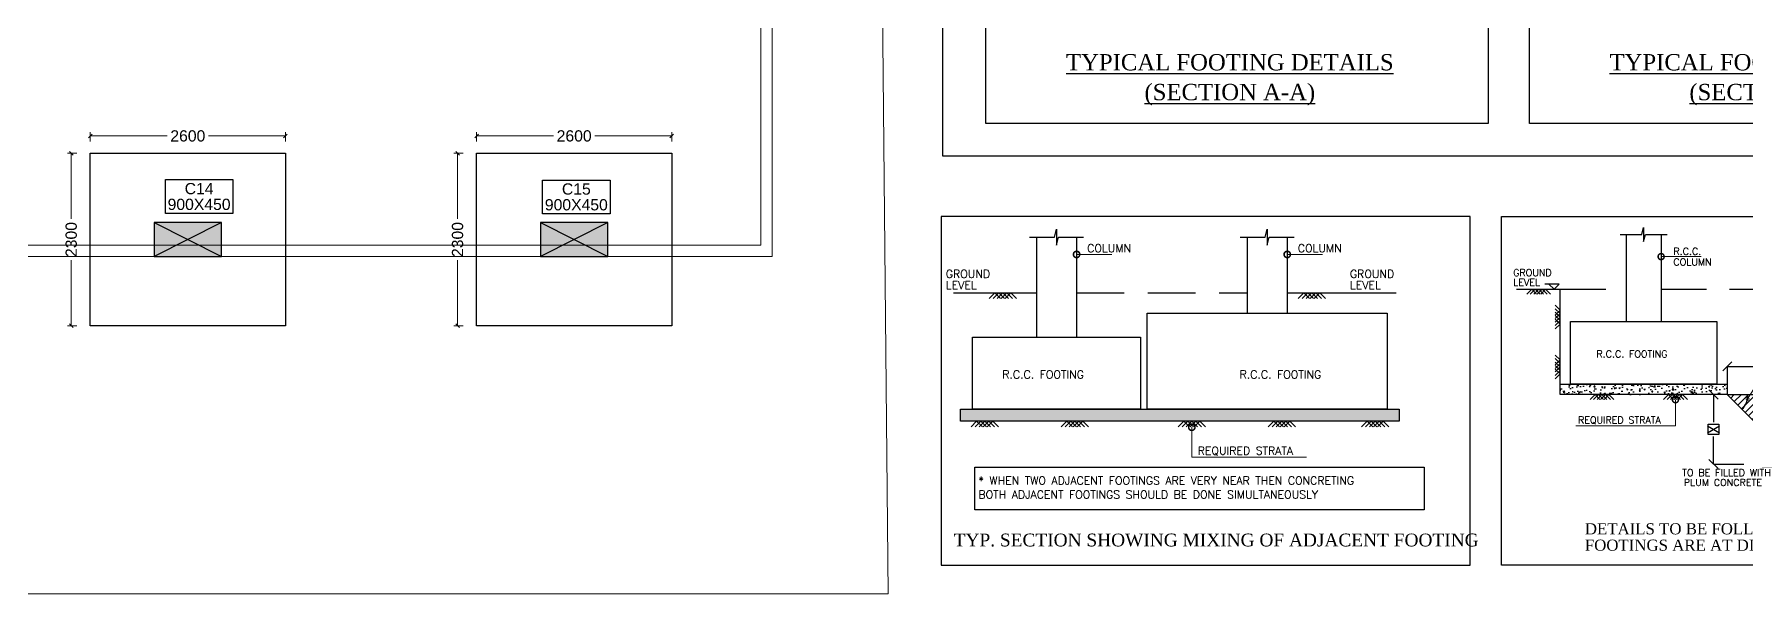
# Model space of a CAD drawing. Header units: inches. Extents: x 332 to 524, y 371 to 463.
# Drawn here: x 349.15 to 371.98, y 396.29 to 403.75 of the extents above; entities that cross this region are included whole.
import ezdxf
from ezdxf.enums import TextEntityAlignment as Align

# ---------------------------------------------------------------- set-up
doc = ezdxf.new("R2010")
doc.units = ezdxf.units.IN
doc.header["$MEASUREMENT"] = 0
doc.linetypes.add('DASHED', pattern=[0.75, 0.5, -0.25])
for name, color, linetype in [('Bar Details', 7, 'Continuous'), ('Dim', 7, 'Continuous'), ('dimension', 7, 'Continuous'), ('Footing Rcc', 7, 'Continuous'), ('HATCH', 9, 'Continuous'), ('Plot', 10, 'Continuous'), ('Text', 7, 'Continuous')]:
    doc.layers.add(name, color=color, linetype=linetype)
for name, color, linetype, lineweight in [('Column', 1, 'Continuous', 30), ('COLUMN NO', 1, 'Continuous', 25), ('Column Sizes', 1, 'Continuous', 25), ('SECTIONS', 7, 'Continuous', 25), ('TYPICAL DETAILS', 7, 'Continuous', 25), ('Wall', 7, 'Continuous', 30)]:
    doc.layers.add(name, color=color, linetype=linetype, lineweight=lineweight)
doc.styles.add('Rcad', font='arial.ttf')
doc.styles.add('SIMPLEX', font='simplex.shx')
doc.styles.get("Standard").update_dxf_attribs({"font": 'arial.ttf'})
doc.styles.add('TIMES', font='times.ttf', dxfattribs={"width": 0.9})
doc.dimstyles.new('Cenm', dxfattribs={"dimtxt": 0.2, "dimasz": 0.05, "dimexe": 0.05, "dimexo": 0.05, "dimgap": 0.05, "dimtad": 0, "dimzin": 0, "dimdsep": 46, "dimtxsty": 'Rcad', "dimblk": 'OBLIQUE', "dimcen": 0.05, "dimadec": 0, "dimazin": 0, "dimtfac": 1, "dimtofl": 0, "dimtmove": 0, "dimatfit": 3, "dimldrblk": 'DOTSMALL', "dimfxl": 0.15, "dimfxlon": 1, "dimtolj": 1, "dimtzin": 0, "dimlwd": 13, "dimlwe": 13, "dimarcsym": 0})
doc.dimstyles.new('STANDARD$0', dxfattribs={"dimscale": 0, "dimtxt": 0.15, "dimasz": 0.05, "dimexe": 0, "dimexo": 0, "dimgap": 0.05, "dimtad": 0, "dimlfac": -1, "dimdsep": 46, "dimlunit": 6, "dimtxsty": 'Standard', "dimblk1": 'OBLIQUE', "dimblk2": 'OBLIQUE', "dimsah": 1, "dimcen": 2.5, "dimclrd": 256, "dimclre": 256, "dimadec": 0, "dimazin": 0, "dimtfac": 0.75, "dimtmove": 0, "dimatfit": 3, "dimfxl": 1, "dimtolj": 1, "dimtzin": 0, "dimlwd": -1, "dimlwe": -1, "dimarcsym": 0})

# ---------------------------------------------------------------- blocks, each defined once
blk = doc.blocks.new('_Oblique')
at = {"color": 0, "linetype": 'ByBlock', "lineweight": -2}
blk.add_line((-0.5, -0.5), (0.5, 0.5), dxfattribs=at)
blk = doc.blocks.new('*D12')
at = {"layer": 'Defpoints', "color": 0, "transparency": 16777216}
for p in [(4.869, 3.279), (3.722, 2.815), (4.869, 2.815)]:
    blk.add_point(p, dxfattribs=at)
at = {"layer": 'dimension', "transparency": 16777216}
for p, q in [((3.722, 3.279), (4.179, 3.279)), ((4.869, 3.279), (4.412, 3.279))]:
    blk.add_line(p, q, dxfattribs=at)
at = {"layer": 'dimension', "transparency": 16777216, "xscale": 0.15, "yscale": 0.15, "zscale": 0.15, "rotation": 180}
blk.add_blockref('_Oblique', (3.722, 3.279), dxfattribs=at)
at = {"layer": 'dimension', "transparency": 16777216, "xscale": 0.15, "yscale": 0.15, "zscale": 0.15}
blk.add_blockref('_Oblique', (4.869, 3.279), dxfattribs=at)
at = {"layer": 'dimension', "color": 0, "transparency": 16777216, "insert": (4.295, 3.279), "char_height": 0.2, "attachment_point": 5, "style": 'SIMPLEX'}
blk.add_mtext('\\A1;X', dxfattribs=at)
blk = doc.blocks.new('*D13')
at = {"layer": 'Defpoints', "color": 0, "transparency": 16777216}
for p in [(3.722, 2.815), (3.495, 1.667), (3.722, 1.667)]:
    blk.add_point(p, dxfattribs=at)
at = {"layer": 'dimension', "transparency": 16777216}
for p, q in [((3.495, 2.815), (3.495, 2.358)), ((3.495, 1.667), (3.495, 2.125))]:
    blk.add_line(p, q, dxfattribs=at)
at = {"layer": 'dimension', "transparency": 16777216, "xscale": 0.15, "yscale": 0.15, "zscale": 0.15}
for p, rotation in [((3.495, 2.815), 90), ((3.495, 1.667), 270)]:
    blk.add_blockref('_Oblique', p, dxfattribs=dict(at, rotation=rotation))
at = {"layer": 'dimension', "color": 0, "transparency": 16777216, "insert": (3.495, 2.241), "char_height": 0.2, "attachment_point": 5, "rotation": 90, "style": 'SIMPLEX'}
blk.add_mtext('\\A1;X', dxfattribs=at)
blk = doc.blocks.new('col')
at = {"layer": 'Column'}
h = blk.add_hatch(color=256, dxfattribs=at)
h.paths.add_polyline_path([(1, 1), (0, 1), (0.5, 0.5)])
h.paths.add_polyline_path([(0, 1), (0, 0), (0.5, 0.5)])
h.paths.add_polyline_path([(0.5, 0.5), (0, 0), (1, 0)])
h.paths.add_polyline_path([(1, 1), (0.5, 0.5), (1, 0)])
for p, q in [((1, 1), (0, 0)), ((1, 0), (0, 1)), ((1, 1), (0, 1)), ((0, 1), (0, 0)), ((1, 0), (1, 1)), ((0, 0), (1, 0))]:
    blk.add_line(p, q, dxfattribs=at)
blk = doc.blocks.new('typical details')
at = {"layer": 'SECTIONS', "lineweight": 25}
for points in [[(452.8566, 352.7439), (459.5509, 352.7439), (459.5509, 346.8843), (452.8566, 346.8843)], [(460.1016, 352.7439), (466.7959, 352.7439), (466.7959, 346.8843), (460.1016, 346.8843)]]:
    blk.add_lwpolyline(points, close=True, dxfattribs=at)
at = {"layer": 'Text'}
blk.add_lwpolyline([(452.2821, 359.4144), (467.3328, 359.4144), (467.3328, 346.448), (452.2821, 346.448)], close=True, dxfattribs=at)
at = {"layer": 'Text', "color": 0, "linetype": 'Continuous', "lineweight": 25, "style": 'TIMES'}
for s, p in [('%%UTYPICAL FOOTING DETAILS', (456.1092, 347.5916, 0)), ('%%UTYPICAL FOOTING DETAILS', (463.3542, 347.5916)), ('%%U(SECTION A-A)', (456.1092, 347.1936, 0)), ('%%U(SECTION B-B)', (463.3542, 347.1936))]:
    blk.add_text(s, height=0.217737, dxfattribs=at).set_placement(p, align=Align.CENTER)
blk = doc.blocks.new('*D113')
at = {"layer": 'Defpoints', "color": 0, "transparency": 16777216}
for p in [(352.502, 402.392), (349.902, 402.161), (352.502, 402.161)]:
    blk.add_point(p, dxfattribs=at)
at = {"layer": 'Dim', "color": 0, "lineweight": 13, "transparency": 16777216}
for p, q in [((349.902, 402.317), (349.902, 402.442)), ((349.902, 402.392), (350.928, 402.392)), ((352.502, 402.392), (351.477, 402.392)), ((352.502, 402.317), (352.502, 402.442))]:
    blk.add_line(p, q, dxfattribs=at)
at = {"layer": 'Dim', "color": 0, "lineweight": 13, "transparency": 16777216, "xscale": 0.05, "yscale": 0.05, "zscale": 0.05, "rotation": 180}
blk.add_blockref('_Oblique', (349.902, 402.392), dxfattribs=at)
at = {"layer": 'Dim', "color": 0, "lineweight": 13, "transparency": 16777216, "xscale": 0.05, "yscale": 0.05, "zscale": 0.05}
blk.add_blockref('_Oblique', (352.502, 402.392), dxfattribs=at)
at = {"layer": 'Dim', "color": 0, "transparency": 16777216, "insert": (351.202, 402.392), "char_height": 0.15, "attachment_point": 5, "style": 'Rcad'}
blk.add_mtext('\\A1;2600', dxfattribs=at)
blk = doc.blocks.new('_DotSmall')
at = {"color": 0, "linetype": 'ByBlock', "const_width": 0.5}
blk.add_lwpolyline([(-0.0625, 0, 1), (0.0625, 0, 1)], format="xyb", close=True, dxfattribs=at)
blk = doc.blocks.new('*D114')
at = {"layer": 'Defpoints', "color": 0, "transparency": 16777216}
for p in [(349.902, 402.161), (349.648, 399.861), (349.902, 399.861)]:
    blk.add_point(p, dxfattribs=at)
at = {"layer": 'Dim', "color": 0, "lineweight": 13, "transparency": 16777216}
for p, q in [((349.723, 402.161), (349.598, 402.161)), ((349.648, 402.161), (349.648, 401.286)), ((349.648, 399.861), (349.648, 400.737)), ((349.723, 399.861), (349.598, 399.861))]:
    blk.add_line(p, q, dxfattribs=at)
at = {"layer": 'Dim', "color": 0, "lineweight": 13, "transparency": 16777216, "xscale": 0.05, "yscale": 0.05, "zscale": 0.05}
for p, rotation in [((349.648, 402.161), 89.99974378886004), ((349.648, 399.861), 269.99974378886)]:
    blk.add_blockref('_Oblique', p, dxfattribs=dict(at, rotation=rotation))
at = {"layer": 'Dim', "color": 0, "transparency": 16777216, "insert": (349.648, 401.011), "char_height": 0.15, "attachment_point": 5, "rotation": 89.9997, "style": 'Rcad'}
blk.add_mtext('\\A1;2300', dxfattribs=at)
blk = doc.blocks.new('*D115')
at = {"layer": 'Defpoints', "color": 0, "transparency": 16777216}
for p in [(352.502, 402.392), (349.902, 402.161), (352.502, 402.161)]:
    blk.add_point(p, dxfattribs=at)
at = {"layer": 'Dim', "color": 0, "lineweight": 13, "transparency": 16777216}
for p, q in [((349.902, 402.317), (349.902, 402.442)), ((349.902, 402.392), (350.928, 402.392)), ((352.502, 402.392), (351.477, 402.392)), ((352.502, 402.317), (352.502, 402.442))]:
    blk.add_line(p, q, dxfattribs=at)
at = {"layer": 'Dim', "color": 0, "lineweight": 13, "transparency": 16777216, "xscale": 0.05, "yscale": 0.05, "zscale": 0.05, "rotation": 180}
blk.add_blockref('_Oblique', (349.902, 402.392), dxfattribs=at)
at = {"layer": 'Dim', "color": 0, "lineweight": 13, "transparency": 16777216, "xscale": 0.05, "yscale": 0.05, "zscale": 0.05}
blk.add_blockref('_Oblique', (352.502, 402.392), dxfattribs=at)
at = {"layer": 'Dim', "color": 0, "transparency": 16777216, "insert": (351.202, 402.392), "char_height": 0.15, "attachment_point": 5, "style": 'Rcad'}
blk.add_mtext('\\A1;2600', dxfattribs=at)
blk = doc.blocks.new('*D116')
at = {"layer": 'Defpoints', "color": 0, "transparency": 16777216}
for p in [(349.902, 402.161), (349.648, 399.861), (349.902, 399.861)]:
    blk.add_point(p, dxfattribs=at)
at = {"layer": 'Dim', "color": 0, "lineweight": 13, "transparency": 16777216}
for p, q in [((349.723, 402.161), (349.598, 402.161)), ((349.648, 402.161), (349.648, 401.286)), ((349.648, 399.861), (349.648, 400.737)), ((349.723, 399.861), (349.598, 399.861))]:
    blk.add_line(p, q, dxfattribs=at)
at = {"layer": 'Dim', "color": 0, "lineweight": 13, "transparency": 16777216, "xscale": 0.05, "yscale": 0.05, "zscale": 0.05}
for p, rotation in [((349.648, 402.161), 89.99974378886004), ((349.648, 399.861), 269.99974378886)]:
    blk.add_blockref('_Oblique', p, dxfattribs=dict(at, rotation=rotation))
at = {"layer": 'Dim', "color": 0, "transparency": 16777216, "insert": (349.648, 401.011), "char_height": 0.15, "attachment_point": 5, "rotation": 89.9997, "style": 'Rcad'}
blk.add_mtext('\\A1;2300', dxfattribs=at)
blk = doc.blocks.new('*D117')
at = {"layer": 'Defpoints', "color": 0, "transparency": 16777216}
for p in [(357.652, 402.392), (355.052, 402.161), (357.652, 402.161)]:
    blk.add_point(p, dxfattribs=at)
at = {"layer": 'Dim', "color": 0, "lineweight": 13, "transparency": 16777216}
for p, q in [((355.052, 402.317), (355.052, 402.442)), ((355.052, 402.392), (356.078, 402.392)), ((357.652, 402.392), (356.627, 402.392)), ((357.652, 402.317), (357.652, 402.442))]:
    blk.add_line(p, q, dxfattribs=at)
at = {"layer": 'Dim', "color": 0, "lineweight": 13, "transparency": 16777216, "xscale": 0.05, "yscale": 0.05, "zscale": 0.05, "rotation": 180}
blk.add_blockref('_Oblique', (355.052, 402.392), dxfattribs=at)
at = {"layer": 'Dim', "color": 0, "lineweight": 13, "transparency": 16777216, "xscale": 0.05, "yscale": 0.05, "zscale": 0.05}
blk.add_blockref('_Oblique', (357.652, 402.392), dxfattribs=at)
at = {"layer": 'Dim', "color": 0, "transparency": 16777216, "insert": (356.352, 402.392), "char_height": 0.15, "attachment_point": 5, "style": 'Rcad'}
blk.add_mtext('\\A1;2600', dxfattribs=at)
blk = doc.blocks.new('*D118')
at = {"layer": 'Defpoints', "color": 0, "transparency": 16777216}
for p in [(355.052, 402.161), (354.798, 399.861), (355.052, 399.861)]:
    blk.add_point(p, dxfattribs=at)
at = {"layer": 'Dim', "color": 0, "lineweight": 13, "transparency": 16777216}
for p, q in [((354.873, 402.161), (354.748, 402.161)), ((354.798, 402.161), (354.798, 401.286)), ((354.798, 399.861), (354.798, 400.737)), ((354.873, 399.861), (354.748, 399.861))]:
    blk.add_line(p, q, dxfattribs=at)
at = {"layer": 'Dim', "color": 0, "lineweight": 13, "transparency": 16777216, "xscale": 0.05, "yscale": 0.05, "zscale": 0.05}
for p, rotation in [((354.798, 402.161), 89.99974378886004), ((354.798, 399.861), 269.99974378886)]:
    blk.add_blockref('_Oblique', p, dxfattribs=dict(at, rotation=rotation))
at = {"layer": 'Dim', "color": 0, "transparency": 16777216, "insert": (354.798, 401.011), "char_height": 0.15, "attachment_point": 5, "rotation": 89.9997, "style": 'Rcad'}
blk.add_mtext('\\A1;2300', dxfattribs=at)
blk = doc.blocks.new('*D119')
at = {"layer": 'Defpoints', "color": 0, "transparency": 16777216}
for p in [(357.652, 402.392), (355.052, 402.161), (357.652, 402.161)]:
    blk.add_point(p, dxfattribs=at)
at = {"layer": 'Dim', "color": 0, "lineweight": 13, "transparency": 16777216}
for p, q in [((355.052, 402.317), (355.052, 402.442)), ((355.052, 402.392), (356.078, 402.392)), ((357.652, 402.392), (356.627, 402.392)), ((357.652, 402.317), (357.652, 402.442))]:
    blk.add_line(p, q, dxfattribs=at)
at = {"layer": 'Dim', "color": 0, "lineweight": 13, "transparency": 16777216, "xscale": 0.05, "yscale": 0.05, "zscale": 0.05, "rotation": 180}
blk.add_blockref('_Oblique', (355.052, 402.392), dxfattribs=at)
at = {"layer": 'Dim', "color": 0, "lineweight": 13, "transparency": 16777216, "xscale": 0.05, "yscale": 0.05, "zscale": 0.05}
blk.add_blockref('_Oblique', (357.652, 402.392), dxfattribs=at)
at = {"layer": 'Dim', "color": 0, "transparency": 16777216, "insert": (356.352, 402.392), "char_height": 0.15, "attachment_point": 5, "style": 'Rcad'}
blk.add_mtext('\\A1;2600', dxfattribs=at)
blk = doc.blocks.new('*D120')
at = {"layer": 'Defpoints', "color": 0, "transparency": 16777216}
for p in [(355.052, 402.161), (354.798, 399.861), (355.052, 399.861)]:
    blk.add_point(p, dxfattribs=at)
at = {"layer": 'Dim', "color": 0, "lineweight": 13, "transparency": 16777216}
for p, q in [((354.873, 402.161), (354.748, 402.161)), ((354.798, 402.161), (354.798, 401.286)), ((354.798, 399.861), (354.798, 400.737)), ((354.873, 399.861), (354.748, 399.861))]:
    blk.add_line(p, q, dxfattribs=at)
at = {"layer": 'Dim', "color": 0, "lineweight": 13, "transparency": 16777216, "xscale": 0.05, "yscale": 0.05, "zscale": 0.05}
for p, rotation in [((354.798, 402.161), 89.99974378886004), ((354.798, 399.861), 269.99974378886)]:
    blk.add_blockref('_Oblique', p, dxfattribs=dict(at, rotation=rotation))
at = {"layer": 'Dim', "color": 0, "transparency": 16777216, "insert": (354.798, 401.011), "char_height": 0.15, "attachment_point": 5, "rotation": 89.9997, "style": 'Rcad'}
blk.add_mtext('\\A1;2300', dxfattribs=at)
blk = doc.blocks.new('A$7E957D499')
at = {"layer": 'SECTIONS'}
h = blk.add_hatch(dxfattribs=at)
h.set_pattern_fill('AR-CONC', color=256, scale=0.037868, style=0)
h.set_pattern_definition([(50, (-78.96184, -261.17573), (0.2716085, -0.02376266), [0.02840062, -0.31240687]), (355, (-78.96184, -261.17573), (-0.05254166, 0.28483636), [0.0227205, -0.2499255]), (100.4514, (-78.9392, -261.1777), (0.21906704, 0.26107352), [0.02413682, -0.265505]), (46.1842, (-78.96184, -261.1), (0.4041375, -0.0626779), [0.04260094, -0.4686103]), (96.6356, (-78.92817, -261.1052), (0.3539334, 0.3688741), [0.0362052, -0.3982574]), (351.1842, (-78.96184, -261.1), (0.3539331, 0.36887436), [0.03408075, -0.37488825]), (21, (-78.92398, -261.11893), (0.22603378, -0.1524617), [0.02840062, -0.31240687]), (326, (-78.92398, -261.11893), (0.09213743, 0.2745962), [0.0227205, -0.2499255]), (71.4514, (-78.90514, -261.13163), (0.3181713, 0.12213424), [0.02413682, -0.265505]), (37.5, (-78.96184, -261.17573), (0.004604633, 0.12605858), [0, -0.2468961, 0, -0.25371225, 0, -0.25087219]), (7.5, (-78.96184, -261.17573), (0.09961786, 0.149353855), [0, -0.14465385, 0, -0.241215975, 0, -0.09561544]), (327.5, (-79.04629, -261.17573), (0.20214521, -0.008540966), [0, -0.09466875, 0, -0.2953665, 0, -0.391928625]), (317.5, (-79.08416, -261.17573), (0.22083802, 0.03790725), [0, -0.12306937, 0, -0.19615365, 0, -0.27832612])])
h.paths.add_polyline_path([(7.226, 2.27), (0.307, 2.27), (0.307, 2.46), (7.226, 2.46)])
for p, q in [((1.506, 5.174), (1.506, 3.596)), ((2.137, 5.174), (2.137, 3.596)), ((4.827, 5.174), (4.827, 3.975)), ((5.459, 5.174), (5.459, 3.975)), ((0.195, 4.295), (1.506, 4.295)), ((0.847, 4.295), (0.758, 4.206)), ((0.91, 4.295), (0.821, 4.206)), ((0.847, 4.295), (0.936, 4.206)), ((0.973, 4.295), (0.884, 4.206)), ((0.91, 4.295), (0.999, 4.206)), ((1.036, 4.295), (0.947, 4.206)), ((0.973, 4.295), (1.062, 4.206)), ((1.099, 4.295), (1.01, 4.206)), ((1.036, 4.295), (1.125, 4.206)), ((1.099, 4.295), (1.188, 4.206)), ((5.459, 4.295), (7.175, 4.295)), ((5.72, 4.295), (5.63, 4.206)), ((5.783, 4.295), (5.693, 4.206)), ((5.72, 4.295), (5.809, 4.206)), ((5.846, 4.295), (5.757, 4.206)), ((5.783, 4.295), (5.872, 4.206)), ((5.909, 4.295), (5.82, 4.206)), ((5.846, 4.295), (5.935, 4.206)), ((5.972, 4.295), (5.883, 4.206)), ((5.909, 4.295), (5.998, 4.206)), ((5.972, 4.295), (6.061, 4.206)), ((0.561, 2.27), (0.472, 2.181)), ((0.625, 2.27), (0.535, 2.181)), ((0.561, 2.27), (0.651, 2.181)), ((0.688, 2.27), (0.598, 2.181)), ((0.625, 2.27), (0.714, 2.181)), ((0.751, 2.27), (0.662, 2.181)), ((0.688, 2.27), (0.777, 2.181)), ((0.814, 2.27), (0.725, 2.181)), ((0.751, 2.27), (0.84, 2.181)), ((0.814, 2.27), (0.903, 2.181)), ((1.981, 2.27), (1.892, 2.181)), ((2.045, 2.27), (1.955, 2.181)), ((1.981, 2.27), (2.071, 2.181)), ((2.108, 2.27), (2.018, 2.181)), ((2.045, 2.27), (2.134, 2.181)), ((2.171, 2.27), (2.082, 2.181)), ((2.108, 2.27), (2.197, 2.181)), ((2.234, 2.27), (2.145, 2.181)), ((2.171, 2.27), (2.26, 2.181)), ((2.234, 2.27), (2.323, 2.181)), ((3.829, 2.27), (3.74, 2.181)), ((3.892, 2.27), (3.803, 2.181)), ((3.829, 2.27), (3.918, 2.181)), ((3.955, 2.27), (3.866, 2.181)), ((3.892, 2.27), (3.981, 2.181)), ((4.018, 2.27), (3.929, 2.181)), ((3.955, 2.27), (4.044, 2.181)), ((4.081, 2.27), (3.992, 2.181)), ((4.018, 2.27), (4.107, 2.181)), ((4.081, 2.27), (4.171, 2.181)), ((5.249, 2.27), (5.16, 2.181)), ((5.312, 2.27), (5.223, 2.181)), ((5.249, 2.27), (5.338, 2.181)), ((5.375, 2.27), (5.286, 2.181)), ((5.312, 2.27), (5.401, 2.181)), ((5.438, 2.27), (5.349, 2.181)), ((5.375, 2.27), (5.464, 2.181)), ((5.501, 2.27), (5.412, 2.181)), ((5.438, 2.27), (5.528, 2.181)), ((5.501, 2.27), (5.591, 2.181)), ((6.718, 2.27), (6.629, 2.181)), ((6.782, 2.27), (6.692, 2.181)), ((6.718, 2.27), (6.808, 2.181)), ((6.845, 2.27), (6.755, 2.181)), ((6.782, 2.27), (6.871, 2.181)), ((6.908, 2.27), (6.819, 2.181)), ((6.845, 2.27), (6.934, 2.181)), ((6.971, 2.27), (6.882, 2.181)), ((6.908, 2.27), (6.997, 2.181)), ((6.971, 2.27), (7.06, 2.181))]:
    blk.add_line(p, q, dxfattribs=at)
at = {"layer": 'SECTIONS', "linetype": 'DASHED', "ltscale": 1.5}
for p, q in [((2.137, 4.295), (4.827, 4.295)), ((4.827, 3.975), (5.459, 3.975)), ((1.506, 3.596), (2.137, 3.596))]:
    blk.add_line(p, q, dxfattribs=at)
at = {"layer": 'SECTIONS'}
for points in [[(0, 0), (8.345, 0), (8.345, 5.503), (0, 5.503)], [(7.226, 2.27), (0.307, 2.27), (0.307, 2.46), (7.226, 2.46)], [(0.533, 1.547), (7.617, 1.547), (7.617, 0.873), (0.533, 0.873)]]:
    blk.add_lwpolyline(points, close=True, dxfattribs=at)
for points in [[(1.393, 5.174), (1.788, 5.174), (1.819, 5.3), (1.819, 5.048), (1.851, 5.174), (2.245, 5.174)], [(4.715, 5.174), (5.11, 5.174), (5.141, 5.3), (5.141, 5.048), (5.173, 5.174), (5.567, 5.174)], [(5.459, 3.975), (7.036, 3.975), (7.036, 2.46), (3.25, 2.46), (3.25, 3.975), (4.827, 3.975)], [(2.137, 3.596), (3.147, 3.596), (3.147, 2.46), (0.496, 2.46), (0.496, 3.596), (1.506, 3.596)]]:
    blk.add_lwpolyline(points, dxfattribs=at)
for s, height, style, p in [('COLUMN', 0.1262, 'SIMPLEX', (2.304, 4.938)), ('COLUMN', 0.1262, 'SIMPLEX', (5.626, 4.938)), ('GROUND', 0.1262, 'SIMPLEX', (0.075, 4.533)), ('GROUND', 0.1262, 'SIMPLEX', (6.448, 4.533)), ('LEVEL', 0.1262, 'SIMPLEX', (0.075, 4.357)), ('LEVEL', 0.1262, 'SIMPLEX', (6.448, 4.357)), ('R.C.C. FOOTING', 0.12623, 'SIMPLEX', (0.965, 2.945)), ('R.C.C. FOOTING', 0.12623, 'SIMPLEX', (4.708, 2.945)), ('REQUIRED STRATA', 0.12623, 'SIMPLEX', (4.047, 1.743)), ('* WHEN TWO ADJACENT FOOTINGS ARE VERY NEAR THEN CONCRETING', 0.12623, 'SIMPLEX', (0.589, 1.272)), ('BOTH ADJACENT FOOTINGS SHOULD BE DONE SIMULTANEOUSLY', 0.12623, 'SIMPLEX', (0.589, 1.051)), ('TYP. SECTION SHOWING MIXING OF ADJACENT FOOTING', 0.20196, 'TIMES', (0.199, 0.296))]:
    blk.add_text(s, height=height, dxfattribs=dict(at, style=style)).set_placement(p)
for points, override in [([(2.137, 4.903), (2.693, 4.903)], {"dimasz": 0.2, "dimtad": 0}), ([(5.459, 4.903), (6.015, 4.903)], {"dimasz": 0.2, "dimtad": 0}), ([(3.954, 2.176), (3.954, 1.704), (5.764, 1.704)], {"dimscale": 1, "dimtxt": 0.25, "dimasz": 0.2, "dimgap": 0.05, "dimtad": 0, "dimclrd": 0, "dimlwd": 13})]:
    blk.add_leader(points, dimstyle='Cenm', override=override, dxfattribs=at)
blk = doc.blocks.new('A$7E957D4E2F5')
at = {"layer": 'HATCH'}
h = blk.add_hatch(dxfattribs=at)
h.set_pattern_fill('ANSI31', color=253, scale=0.668943)
h.set_pattern_definition([(45, (-1311.88548, -328.75354), (-0.059126773, 0.059126773), [])])
h.paths.add_polyline_path([(3.722, 2.815), (4.869, 1.667), (4.869, 2.815)])
at = {"layer": 'SECTIONS'}
h = blk.add_hatch(dxfattribs=at)
h.set_pattern_fill('AR-CONC', color=256, scale=0.028688, style=0)
h.set_pattern_definition([(50, (-128.7578, -396.4607), (0.205764015, -0.01800202), [0.02151562, -0.23667187]), (355, (-128.7578, -396.4607), (-0.03980429, 0.21578512), [0.0172125, -0.1893375]), (100.4514, (-128.74065, -396.4622), (0.16595988, 0.19778297), [0.01828547, -0.20114014]), (46.1842, (-128.7578, -396.40332), (0.30616478, -0.04748327), [0.03227344, -0.35500781]), (96.6356, (-128.7323, -396.40728), (0.26813136, 0.27945006), [0.0274282, -0.30171017]), (351.1842, (-128.7578, -396.40332), (0.26813115, 0.27945027), [0.02581875, -0.28400625]), (21, (-128.72911, -396.41767), (0.17123771, -0.115501294), [0.02151563, -0.23667188]), (326, (-128.72911, -396.41767), (0.06980109, 0.20802742), [0.0172125, -0.1893375]), (71.4514, (-128.71484, -396.4273), (0.24103887, 0.09252594), [0.01828547, -0.20114014]), (37.5, (-128.7578, -396.4607), (0.003488358, 0.095498924), [0, -0.1870425, 0, -0.19220625, 0, -0.190054688]), (7.5, (-128.7578, -396.4607), (0.075468074, 0.11314686), [0, -0.10958625, 0, -0.182739375, 0, -0.072435937]), (327.5, (-128.82177, -396.4607), (0.153140311, -0.006470429), [0, -0.07171875, 0, -0.2237625, 0, -0.296915625]), (317.5, (-128.85046, -396.4607), (0.167301532, 0.028717617), [0, -0.093234375, 0, -0.14860125, 0, -0.210853125])])
h.paths.add_polyline_path([(3.722, 2.815), (0.968, 2.815), (0.968, 2.987), (3.722, 2.987)])
h = blk.add_hatch(dxfattribs=at)
h.set_pattern_fill('AR-CONC', color=256, scale=0.028688, style=0)
h.set_pattern_definition([(50, (-124.68418, -397.78032), (0.205764015, -0.01800202), [0.02151562, -0.23667187]), (355, (-124.68418, -397.78032), (-0.03980429, 0.21578512), [0.0172125, -0.1893375]), (100.4514, (-124.66703, -397.78182), (0.16595988, 0.19778297), [0.01828547, -0.20114014]), (46.1842, (-124.68418, -397.72295), (0.30616478, -0.04748327), [0.03227344, -0.35500781]), (96.6356, (-124.65866, -397.7269), (0.26813136, 0.27945006), [0.0274282, -0.30171017]), (351.1842, (-124.68418, -397.72295), (0.26813115, 0.27945027), [0.02581875, -0.28400625]), (21, (-124.65549, -397.73729), (0.17123771, -0.115501294), [0.02151563, -0.23667188]), (326, (-124.65549, -397.7373), (0.06980109, 0.20802742), [0.0172125, -0.1893375]), (71.4514, (-124.64122, -397.74692), (0.24103887, 0.09252594), [0.01828547, -0.20114014]), (37.5, (-124.684175, -397.78032), (0.003488358, 0.095498924), [0, -0.1870425, 0, -0.19220625, 0, -0.190054688]), (7.5, (-124.68418, -397.78032), (0.075468074, 0.11314686), [0, -0.10958625, 0, -0.182739375, 0, -0.072435937]), (327.5, (-124.74815, -397.78032), (0.153140311, -0.006470429), [0, -0.07171875, 0, -0.2237625, 0, -0.296915625]), (317.5, (-124.77684, -397.78032), (0.167301532, 0.028717617), [0, -0.093234375, 0, -0.14860125, 0, -0.210853125])])
h.paths.add_polyline_path([(7.967, 1.495), (4.869, 1.495), (4.869, 1.667), (7.967, 1.667)])
for p, q in [((2.058, 5.455), (2.058, 4.02)), ((2.632, 5.455), (2.632, 4.02)), ((6.131, 5.455), (6.131, 2.7)), ((6.705, 5.455), (6.705, 2.7)), ((0.25, 4.551), (0.968, 4.551)), ((0.498, 4.551), (0.417, 4.47)), ((0.556, 4.551), (0.475, 4.47)), ((0.498, 4.551), (0.579, 4.47)), ((0.613, 4.551), (0.532, 4.47)), ((0.556, 4.551), (0.637, 4.47)), ((0.67, 4.551), (0.589, 4.47)), ((0.613, 4.551), (0.694, 4.47)), ((0.728, 4.551), (0.647, 4.47)), ((0.67, 4.551), (0.752, 4.47)), ((0.728, 4.551), (0.809, 4.47)), ((0.968, 2.815), (0.968, 4.551)), ((7.623, 1.667), (7.623, 4.551)), ((7.623, 4.551), (8.513, 4.551)), ((8.035, 4.551), (7.954, 4.47)), ((8.093, 4.551), (8.011, 4.47)), ((8.035, 4.551), (8.116, 4.47)), ((8.15, 4.551), (8.069, 4.47)), ((8.093, 4.551), (8.174, 4.47)), ((8.207, 4.551), (8.126, 4.47)), ((8.15, 4.551), (8.231, 4.47)), ((8.265, 4.551), (8.184, 4.47)), ((8.207, 4.551), (8.288, 4.47)), ((8.265, 4.551), (8.346, 4.47)), ((0.968, 4.207), (0.887, 4.288)), ((7.623, 4.207), (7.704, 4.288)), ((0.968, 4.15), (0.887, 4.231)), ((0.968, 4.207), (0.887, 4.126)), ((0.968, 4.093), (0.887, 4.174)), ((0.968, 4.15), (0.887, 4.069)), ((0.968, 4.035), (0.887, 4.116)), ((0.968, 4.093), (0.887, 4.011)), ((0.968, 3.978), (0.887, 4.059)), ((0.968, 4.035), (0.887, 3.954)), ((0.968, 3.978), (0.887, 3.897)), ((7.623, 4.15), (7.704, 4.231)), ((7.623, 4.207), (7.704, 4.126)), ((7.623, 4.093), (7.704, 4.174)), ((7.623, 4.15), (7.704, 4.069)), ((7.623, 4.035), (7.704, 4.116)), ((7.623, 4.093), (7.704, 4.011)), ((7.623, 3.978), (7.704, 4.059)), ((7.623, 4.035), (7.704, 3.954)), ((7.623, 3.978), (7.704, 3.897)), ((0.968, 3.385), (0.887, 3.466)), ((0.968, 3.327), (0.887, 3.408)), ((0.968, 3.385), (0.887, 3.303)), ((0.968, 3.27), (0.887, 3.351)), ((0.968, 3.327), (0.887, 3.246)), ((0.968, 3.212), (0.887, 3.294)), ((0.968, 3.27), (0.887, 3.189)), ((0.968, 3.155), (0.887, 3.236)), ((0.968, 3.212), (0.887, 3.131)), ((0.968, 3.155), (0.887, 3.074)), ((7.623, 3.276), (7.704, 3.357)), ((7.623, 3.218), (7.704, 3.299)), ((7.623, 3.276), (7.704, 3.195)), ((7.623, 3.161), (7.704, 3.242)), ((7.623, 3.218), (7.704, 3.137)), ((7.623, 3.104), (7.704, 3.185)), ((7.623, 3.161), (7.704, 3.08)), ((7.623, 3.046), (7.704, 3.127)), ((7.623, 3.104), (7.704, 3.022)), ((7.623, 3.046), (7.704, 2.965)), ((1.542, 2.815), (1.461, 2.734)), ((1.6, 2.815), (1.519, 2.734)), ((1.542, 2.815), (1.624, 2.734)), ((1.657, 2.815), (1.576, 2.734)), ((1.6, 2.815), (1.681, 2.734)), ((1.714, 2.815), (1.633, 2.734)), ((1.657, 2.815), (1.738, 2.734)), ((1.772, 2.815), (1.691, 2.734)), ((1.714, 2.815), (1.796, 2.734)), ((1.772, 2.815), (1.853, 2.734)), ((2.754, 2.815), (2.673, 2.734)), ((2.812, 2.815), (2.731, 2.734)), ((2.754, 2.815), (2.836, 2.734)), ((2.869, 2.815), (2.788, 2.734)), ((2.812, 2.815), (2.893, 2.734)), ((2.927, 2.815), (2.845, 2.734)), ((2.869, 2.815), (2.95, 2.734)), ((2.984, 2.815), (2.903, 2.734)), ((2.927, 2.815), (3.008, 2.734)), ((2.984, 2.815), (3.065, 2.734)), ((3.722, 2.815), (4.869, 1.667)), ((3.722, 2.815), (4.869, 2.815)), ((4.869, 2.815), (4.869, 1.667)), ((7.623, 2.299), (7.704, 2.38)), ((7.623, 2.241), (7.704, 2.322)), ((7.623, 2.299), (7.704, 2.217)), ((7.623, 2.184), (7.704, 2.265)), ((7.623, 2.241), (7.704, 2.16)), ((7.623, 2.126), (7.704, 2.208)), ((7.623, 2.184), (7.704, 2.103)), ((7.623, 2.069), (7.704, 2.15)), ((7.623, 2.126), (7.704, 2.045)), ((7.623, 2.069), (7.704, 1.988)), ((5.275, 1.495), (5.194, 1.414)), ((5.332, 1.495), (5.251, 1.414)), ((5.275, 1.495), (5.356, 1.414)), ((5.389, 1.495), (5.308, 1.414)), ((5.332, 1.495), (5.413, 1.414)), ((5.447, 1.495), (5.366, 1.414)), ((5.389, 1.495), (5.471, 1.414)), ((5.504, 1.495), (5.423, 1.414)), ((5.447, 1.495), (5.528, 1.414)), ((5.504, 1.495), (5.585, 1.414)), ((6.304, 1.495), (6.222, 1.414)), ((6.361, 1.495), (6.28, 1.414)), ((6.304, 1.495), (6.385, 1.414)), ((6.418, 1.495), (6.337, 1.414)), ((6.361, 1.495), (6.442, 1.414)), ((6.476, 1.495), (6.395, 1.414)), ((6.418, 1.495), (6.499, 1.414)), ((6.533, 1.495), (6.452, 1.414)), ((6.476, 1.495), (6.557, 1.414)), ((6.533, 1.495), (6.614, 1.414)), ((7.241, 1.495), (7.159, 1.414)), ((7.298, 1.495), (7.217, 1.414)), ((7.241, 1.495), (7.322, 1.414)), ((7.355, 1.495), (7.274, 1.414)), ((7.298, 1.495), (7.379, 1.414)), ((7.413, 1.495), (7.332, 1.414)), ((7.355, 1.495), (7.436, 1.414)), ((7.47, 1.495), (7.389, 1.414)), ((7.413, 1.495), (7.494, 1.414)), ((7.47, 1.495), (7.551, 1.414))]:
    blk.add_line(p, q, dxfattribs=at)
at = {"layer": 'SECTIONS', "linetype": 'DASHED', "ltscale": 1.5}
for p, q in [((0.968, 4.551), (2.058, 4.551)), ((2.632, 4.551), (6.131, 4.551)), ((7.623, 4.551), (6.705, 4.551)), ((2.058, 4.02), (2.632, 4.02)), ((6.131, 2.7), (6.705, 2.7))]:
    blk.add_line(p, q, dxfattribs=at)
at = {"layer": 'SECTIONS', "linetype": 'DASHED'}
for p, q in [((3.722, 3.279), (3.722, 2.815)), ((4.869, 3.279), (4.869, 2.815)), ((3.495, 1.667), (4.869, 1.667))]:
    blk.add_line(p, q, dxfattribs=at)
at = {"layer": 'SECTIONS'}
for points in [[(0, 5.754), (9.001, 5.754), (9.001, 0), (0, 0)], [(4.21, 3.365), (4.382, 3.365), (4.382, 3.193), (4.21, 3.193)], [(3.722, 2.815), (0.968, 2.815), (0.968, 2.987), (3.722, 2.987)], [(3.409, 2.327), (3.582, 2.327), (3.582, 2.155), (3.409, 2.155)], [(7.967, 1.495), (4.869, 1.495), (4.869, 1.667), (7.967, 1.667)]]:
    blk.add_lwpolyline(points, close=True, dxfattribs=at)
for points in [[(1.956, 5.455), (2.314, 5.455), (2.343, 5.569), (2.343, 5.34), (2.372, 5.455), (2.73, 5.455)], [(6.029, 5.455), (6.388, 5.455), (6.417, 5.569), (6.417, 5.34), (6.445, 5.455), (6.804, 5.455)], [(0.781, 4.637), (0.867, 4.551), (0.953, 4.637), (0.715, 4.637)], [(7.971, 4.637), (7.885, 4.551), (7.799, 4.637), (8.038, 4.637)], [(2.632, 4.02), (3.55, 4.02), (3.55, 2.987), (1.14, 2.987), (1.14, 4.02), (2.058, 4.02)], [(6.705, 2.7), (7.623, 2.7), (7.623, 1.667), (5.213, 1.667), (5.213, 2.7), (6.131, 2.7)]]:
    blk.add_lwpolyline(points, dxfattribs=at)
for centre, start, end in [((3.722, 2.815), 315, 0), ((4.869, 1.667), 90, 135)]:
    blk.add_arc(centre, 0.344, start, end, dxfattribs=at)
for s, height, style, p in [('R.C.C.', 0.1148, 'SIMPLEX', (2.835, 5.122)), ('R.C.C.', 0.1148, 'SIMPLEX', (6.909, 5.122)), ('GROUND', 0.1148, 'SIMPLEX', (0.193, 4.767)), ('COLUMN', 0.1148, 'SIMPLEX', (2.835, 4.944)), ('COLUMN', 0.1148, 'SIMPLEX', (6.909, 4.944)), ('GROUND', 0.1148, 'SIMPLEX', (7.748, 4.826)), ('LEVEL', 0.1148, 'SIMPLEX', (0.193, 4.607)), ('LEVEL', 0.1148, 'SIMPLEX', (7.778, 4.666)), ('R.C.C. FOOTING', 0.11475, 'SIMPLEX', (1.566, 3.428)), ('45°', 0.1033, 'SIMPLEX', (4.167, 2.932)), ('REQUIRED STRATA', 0.11475, 'SIMPLEX', (1.262, 2.336)), ('45°', 0.1033, 'SIMPLEX', (4.91, 2.249)), ('R.C.C. FOOTING', 0.11475, 'SIMPLEX', (5.64, 2.109)), ('TO BE FILLED WITH', 0.11539, 'SIMPLEX', (2.978, 1.469)), ('PLUM CONCRETE', 0.11539, 'SIMPLEX', (3.006, 1.306)), ('REQUIRED STRATA', 0.11475, 'SIMPLEX', (4.811, 1.099)), ('DETAILS TO BE FOLLOWED WHEN TWO ADJACENT', 0.1836, 'TIMES', (1.374, 0.508)), ('FOOTINGS ARE AT DIFFERENT LEVELS', 0.1836, 'TIMES', (1.374, 0.238))]:
    blk.add_text(s, height=height, dxfattribs=dict(at, style=style)).set_placement(p)
at = {"layer": 'dimension'}
dim = blk.add_linear_dim(base=(4.869, 3.279), p1=(3.722, 2.815), p2=(4.869, 2.815), text='X', dimstyle='STANDARD$0', override={"dimscale": 1, "dimtxt": 0.2, "dimasz": 0.15, "dimexe": 0, "dimtxsty": 'SIMPLEX', "dimse1": 1, "dimse2": 1, "dimfxl": 5, "dimfxlon": 1, "dimarcsym": 1}, dxfattribs=at)
dim.commit()
dim.dimension.update_dxf_attribs({"geometry": '*D12', "text_midpoint": (4.295, 3.279)})
dim = blk.add_linear_dim(base=(3.495, 1.667), p1=(3.722, 2.815), p2=(3.722, 1.667), angle=90, text='X', dimstyle='STANDARD$0', override={"dimscale": 1, "dimtxt": 0.2, "dimasz": 0.15, "dimexe": 0, "dimtxsty": 'SIMPLEX', "dimse1": 1, "dimse2": 1, "dimfxl": 5, "dimfxlon": 1, "dimarcsym": 1}, dxfattribs=at)
dim.commit()
dim.dimension.update_dxf_attribs({"geometry": '*D13', "text_midpoint": (3.495, 2.241)})
at = {"layer": 'Bar Details'}
blk.add_leader([(4.497, 2.255), (4.497, 1.624), (4.298, 1.624)], dimstyle='Cenm', override={"dimtad": 0, "dimldrblk": 'Oblique'}, dxfattribs=at)
at = {"layer": 'SECTIONS'}
for points, override in [([(2.632, 5.09), (3.292, 5.09)], {"dimasz": 0.2, "dimtad": 0}), ([(6.705, 5.09), (7.365, 5.09)], {"dimasz": 0.2, "dimtad": 0}), ([(4.058, 2.742), (4.165, 2.917), (4.331, 2.917)], {"dimscale": 1, "dimtxt": 0.25, "dimasz": 0.1, "dimgap": 0.05, "dimtad": 0, "dimclrd": 0, "dimlwd": 13}), ([(2.868, 2.729), (2.868, 2.3), (1.223, 2.3)], {"dimscale": 1, "dimtxt": 0.25, "dimasz": 0.2, "dimgap": 0.05, "dimtad": 0, "dimclrd": 0, "dimlwd": 13}), ([(4.774, 1.998), (4.873, 2.218), (5.031, 2.218)], {"dimscale": 1, "dimtxt": 0.25, "dimasz": 0.1, "dimgap": 0.05, "dimtad": 0, "dimclrd": 0, "dimlwd": 13}), ([(6.417, 1.409), (6.417, 1.064), (4.772, 1.064)], {"dimscale": 1, "dimtxt": 0.25, "dimasz": 0.2, "dimgap": 0.05, "dimtad": 0, "dimclrd": 0, "dimlwd": 13})]:
    blk.add_leader(points, dimstyle='Cenm', override=override, dxfattribs=at)

msp = doc.modelspace()

# ---------------------------------------------------------------- linework, layer by layer
at = {"layer": 'Column Sizes'}
for points in [[(350.9023, 401.8099), (351.8023, 401.8099), (351.8023, 401.3599), (350.9023, 401.3599)], [(355.9309, 401.8048), (356.8309, 401.8048), (356.8309, 401.3548), (355.9309, 401.3548)]]:
    msp.add_lwpolyline(points, close=True, dxfattribs=at)
at = {"layer": 'Footing Rcc'}
for points in [[(349.9023, 402.1612), (352.5023, 402.1612), (352.5023, 399.8612), (349.9023, 399.8612)], [(349.9023, 402.1612), (352.5023, 402.1612), (352.5023, 399.8612), (349.9023, 399.8612)], [(355.0523, 402.1612), (357.6523, 402.1612), (357.6523, 399.8612), (355.0523, 399.8612)], [(355.0523, 402.1612), (357.6523, 402.1612), (357.6523, 399.8612), (355.0523, 399.8612)]]:
    msp.add_lwpolyline(points, close=True, dxfattribs=at)
at = {"layer": 'Plot', "color": 0, "lineweight": 5}
msp.add_lwpolyline([(334.6206, 405.85), (334.5776, 396.2862), (337.5871, 396.2862), (349.245, 396.2862), (360.5356, 396.2862), (360.3846, 411.9718, 0.3976345), (358.0957, 414.5423), (334.4644, 414.1495)], format="xyb", close=True, dxfattribs=at)
at = {"layer": 'Wall', "lineweight": 5}
for p, q in [((358.8422, 400.9362), (358.8422, 410.8028)), ((358.9922, 400.7862), (358.9922, 410.8028)), ((358.8422, 400.9362), (334.7485, 400.9362)), ((356.8023, 400.7862), (356.6523, 400.7862))]:
    msp.add_line(p, q, dxfattribs=at)
msp.add_lwpolyline([(355.5864, 414.5006), (334.4644, 414.1495), (334.6206, 405.85), (334.5979, 400.7862), (358.9922, 400.7862)], dxfattribs=at)

# ---------------------------------------------------------------- block references
at = {"layer": 'Column', "color": 7, "xscale": 0.45, "yscale": 0.9, "zscale": 0.9}
for p, rotation in [((351.6523, 400.7862), 90.00000000000001), ((356.8023, 400.7862), 90.00000000001874)]:
    msp.add_blockref('col', p, dxfattribs=dict(at, rotation=rotation))
at = {"layer": 'TYPICAL DETAILS'}
msp.add_blockref('typical details', (-91.0173, 55.6753), dxfattribs=at)
for name, p, xscale, yscale, zscale in [('A$7E957D499', (361.2429, 396.6678), 0.845270203272351, 0.845270203272351, 0.845270203272351), ('A$7E957D4E2F5', (368.7132, 396.6678), 0.808457300828982, 0.808457300828982, 0.808457300828982)]:
    msp.add_blockref(name, p, dxfattribs=dict(at, xscale=xscale, yscale=yscale, zscale=zscale))

# ---------------------------------------------------------------- texts
at = {"layer": 'COLUMN NO', "style": 'Rcad'}
for s, p in [('C14', (351.3523, 401.6899)), ('C15', (356.3809, 401.6848))]:
    msp.add_text(s, height=0.15, dxfattribs=at).set_placement(p, align=Align.MIDDLE_CENTER)
at = {"layer": 'Column Sizes', "style": 'Rcad'}
for p in [(351.3523, 401.4799), (356.3809, 401.4748)]:
    msp.add_text('900X450', height=0.15, dxfattribs=at).set_placement(p, align=Align.MIDDLE_CENTER)

# ---------------------------------------------------------------- dimensions: what is measured, and where the dimension line sits
at = {"layer": 'Dim'}
for p1, p2, distance, picture, middle in [((349.9023, 402.1612), (352.5023, 402.1612), 0.2309, '*D113', (351.2023, 402.3922)), ((349.9023, 402.1612), (352.5023, 402.1612), 0.2309, '*D115', (351.2023, 402.3922)), ((355.0523, 402.1612), (357.6523, 402.1612), 0.2309, '*D117', (356.3523, 402.3922)), ((355.0523, 402.1612), (357.6523, 402.1612), 0.2309, '*D119', (356.3523, 402.3922)), ((349.9023, 402.1612), (349.9023, 399.8612), -0.254, '*D114', (349.6483, 401.0112)), ((349.9023, 402.1612), (349.9023, 399.8612), -0.254, '*D116', (349.6483, 401.0112)), ((355.0523, 402.1612), (355.0523, 399.8612), -0.254, '*D118', (354.7983, 401.0112)), ((355.0523, 402.1612), (355.0523, 399.8612), -0.254, '*D120', (354.7983, 401.0112))]:
    dim = msp.add_aligned_dim(p1=p1, p2=p2, distance=distance, dimstyle='Cenm', override={"dimtxt": 0.15, "dimdec": 0, "dimlfac": 1000, "dimfxl": 0.075}, dxfattribs=at)
    dim.commit()
    dim.dimension.update_dxf_attribs({"geometry": picture, "text_midpoint": middle})

doc.saveas('drawing.dxf')
